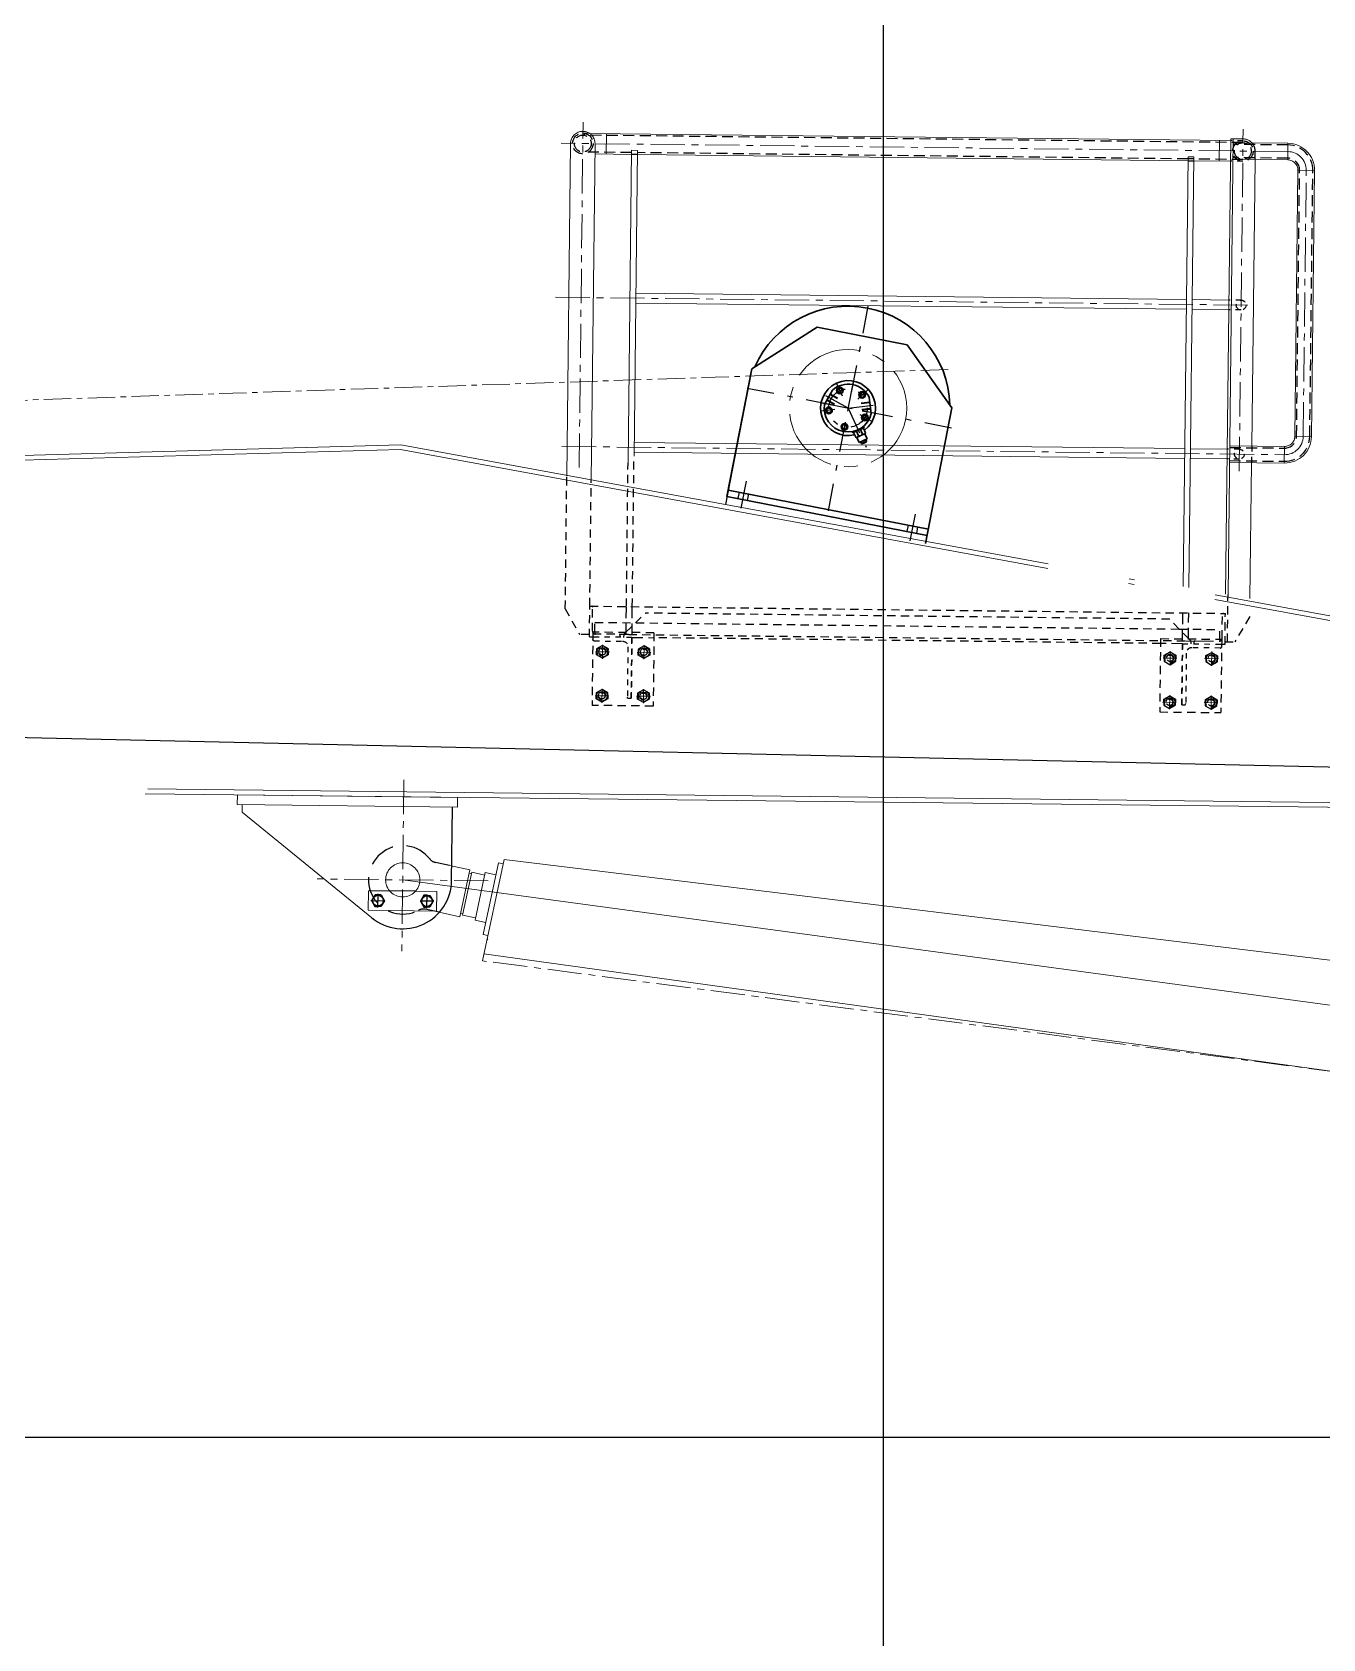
# Model space of a CAD drawing. Header units: millimetres. Extents: x -4 to 3776, y -4 to 4079.
# Drawn here: x 637.25 to 660.79, y 528.56 to 557.87 of the extents above; entities that cross this region are included whole.
import ezdxf
from ezdxf import colors
from ezdxf.entities.mleader import LeaderData, LeaderLine
from ezdxf.math import Vec2, Vec3

# ---------------------------------------------------------------- set-up
doc = ezdxf.new("R2010")
doc.units = ezdxf.units.MM
for name, pattern in [('ACAD_ISO04W100', [30, 24, -3, 0, -3]), ('CENTER', [2, 1.25, -0.25, 0.25, -0.25]), ('DASHDOT', [1, 0.5, -0.25, 0, -0.25]), ('DASHED', [0.75, 0.5, -0.25]), ('HIDDEN', [0.375, 0.25, -0.125])]:
    doc.linetypes.add(name, pattern=pattern)
for name, color, linetype in [('1轮廓实线层', 7, 'Continuous'), ('2细线层', 4, 'Continuous'), ('4虚线层', 6, 'DASHED'), ('BK_kedu', 255, 'Continuous'), ('CENTER', 1, 'DASHDOT'), ('DIM', 6, 'Continuous'), ('HIDDEN', 6, 'HIDDEN'), ('图框层', 7, 'Continuous')]:
    doc.layers.add(name, color=color, linetype=linetype)
for name, color, linetype, lineweight in [('3中心线层', 2, 'CENTER', 13), ('object', 7, 'Continuous', 35), ('刻度', 3, 'ACAD_ISO04W100', 13)]:
    doc.layers.add(name, color=color, linetype=linetype, lineweight=lineweight)
doc.layers.add('Sheet$GRID', color=254, linetype='Continuous', true_color=0xbebebe)
doc.styles.get("Standard").update_dxf_attribs({"font": 'arial.ttf'})

# ---------------------------------------------------------------- blocks, each defined once
blk = doc.blocks.new('A$C04DE7CD0')
at = {"layer": '4虚线层', "color": 3, "ltscale": 0.5}
for p, q in [((0, 125), (0, 0)), ((0, 0), (0, 125)), ((0, 125), (80, 125)), ((8, 106), (8, 2.7)), ((77.3, 117), (19, 117)), ((80, 125), (80, 119.7)), ((0, 0), (5.3, 0))]:
    blk.add_line(p, q, dxfattribs=at)
for centre, radius, start, end in [((19, 106), 11, 90, 180), ((77.3, 119.7), 2.67, 270, 0), ((5.3, 2.7), 2.67, 270, 0)]:
    blk.add_arc(centre, radius, start, end, dxfattribs=at)
blk = doc.blocks.new('xiang zuo qi zhong ji')
at = {"color": 7}
for p, q in [((-16.048, 35.333), (-15.979, 41.399)), ((-15.603, 35.254), (-15.533, 41.394)), ((-3.717, 41.482), (-3.94, 41.484)), ((-2.897, 41.401), (-2.901, 41.098)), ((-14.931, 35.573), (-14.866, 41.273)), ((-14.866, 41.273), (-14.759, 41.272)), ((-14.822, 35.696), (-14.759, 41.272)), ((-4.809, 33.317), (-4.719, 41.157)), ((-4.612, 41.156), (-4.719, 41.157)), ((-4.702, 33.298), (-4.612, 41.156)), ((-3.558, 35.871), (-3.498, 41.105)), ((-2.771, 36.058), (-2.716, 40.909)), ((-2.413, 40.905), (-2.716, 40.909)), ((-2.468, 36.055), (-2.413, 40.905)), ((-2.468, 36.055), (-2.771, 36.058)), ((-3.959, 35.885), (-2.96, 35.873)), ((-2.964, 35.57), (-2.96, 35.873)), ((-3.963, 35.581), (-2.964, 35.57)), ((-3.59, 33.098), (-3.561, 35.568)), ((0.259, 29.263), (-44.851, 29.778)), ((0.311, 29.351), (-44.85, 29.867)), ((-22.056, 29.339), (-22.054, 29.518)), ((-18.044, 29.293), (-22.056, 29.339)), ((-18.042, 29.472), (-22.054, 29.518)), ((-18.044, 29.293), (-18.042, 29.472)), ((-17.815, 28.15), (-18.188, 28.23)), ((-18, 27.296), (-17.815, 28.15)), ((-17.586, 26.491), (-17.193, 28.338)), ((-17.575, 26.972), (-17.296, 28.28)), ((-17.209, 28.261), (-17.296, 28.28)), ((-1.302, 26.399), (-17.193, 28.338)), ((-19.04, 27.967), (-0.545, 25.47)), ((-17.948, 27.321), (-17.779, 28.105)), ((-17.785, 28.079), (-17.828, 28.089)), ((-17.544, 28.055), (-17.779, 28.105)), ((-17.72, 27.23), (-17.535, 28.103)), ((-17.343, 28.062), (-17.535, 28.103)), ((-19.671, 27.413), (-19.667, 27.769)), ((-19.667, 27.769), (-19.278, 27.765)), ((-18.807, 27.759), (-18.418, 27.755)), ((-18.423, 27.398), (-18.418, 27.755)), ((-19.671, 27.413), (-18.423, 27.398)), ((-18, 27.296), (-18.373, 27.376)), ((-17.941, 27.35), (-17.985, 27.36)), ((-17.711, 27.274), (-17.947, 27.324)), ((-17.529, 27.19), (-17.72, 27.23)), ((-17.488, 26.953), (-17.575, 26.972)), ((-17.487, 26.871), (-17.501, 26.892)), ((-17.559, 26.62), (-1.894, 24.449))]:
    blk.add_line(p, q, dxfattribs=at)
at = {"color": 7, "linetype": 'Continuous'}
for p, q in [((-15.943, 41.398), (-15.943, 41.398)), ((-3.94, 41.449), (-15.633, 41.582)), ((-15.33, 41.204), (-15.326, 41.579)), ((-4.149, 41.077), (-4.145, 41.451)), ((-4.035, 33.178), (-3.94, 41.484)), ((-3.99, 33.17), (-3.895, 41.484)), ((-2.897, 41.401), (-3.896, 41.412)), ((-14.866, 41.199), (-15.535, 41.207)), ((-4.72, 41.083), (-14.759, 41.198)), ((-3.944, 41.074), (-4.613, 41.082)), ((-2.901, 41.098), (-3.899, 41.109)), ((-4.751, 38.373), (-14.79, 38.487)), ((-4.749, 38.551), (-14.788, 38.666)), ((-3.973, 38.542), (-4.642, 38.55)), ((-3.975, 38.364), (-4.644, 38.371)), ((-4.782, 35.653), (-14.821, 35.768)), ((-4.78, 35.832), (-14.819, 35.946)), ((-4.004, 35.823), (-4.673, 35.83)), ((-4.006, 35.644), (-4.675, 35.652))]:
    blk.add_line(p, q, dxfattribs=at)
at = {"color": 7, "lineweight": -3}
for p, q in [((-12.692, 37.193), (-13.155, 34.814)), ((-13.127, 34.958), (-9.477, 34.248))]:
    blk.add_line(p, q, dxfattribs=at)
at = {"color": 7, "ltscale": 0.5}
for p, q in [((-19.08, 35.814), (-44.791, 35.093)), ((-19.072, 35.904), (-44.79, 35.182)), ((-19.08, 35.814), (2.336, 31.875)), ((-19.072, 35.904), (2.824, 31.871)), ((-21.967, 29.338), (-21.969, 29.204)), ((-21.969, 29.204), (-19.604, 27.276))]:
    blk.add_line(p, q, dxfattribs=at)
at = {"color": 7}
blk.add_circle((-19.04, 27.967), 0.312, dxfattribs=at)
for centre, radius, start, end in [((-15.756, 41.396), 0.223, 359.3458, 179.3458), ((-3.719, 41.259), 0.223, 42.1895, 89.3458), ((-2.903, 40.911), 0.49, 359.3458, 89.3458), ((-2.903, 40.911), 0.187, 359.3458, 89.3458), ((-2.958, 36.06), 0.49, 269.3458, 359.3458), ((-2.958, 36.06), 0.187, 269.3458, 359.3458)]:
    blk.add_arc(centre, radius, start, end, dxfattribs=at)
at = {"layer": '1轮廓实线层', "color": 7, "lineweight": 25}
for p, q in [((-19.544, 27.697), (-19.607, 27.59)), ((-19.607, 27.59), (-19.547, 27.483)), ((-19.434, 27.695), (-19.544, 27.697)), ((-19.374, 27.588), (-19.437, 27.481)), ((-19.434, 27.695), (-19.374, 27.588)), ((-18.653, 27.686), (-18.716, 27.58)), ((-18.716, 27.58), (-18.655, 27.472)), ((-18.598, 27.686), (-18.653, 27.686)), ((-18.598, 27.686), (-18.543, 27.685)), ((-18.482, 27.577), (-18.545, 27.471)), ((-18.543, 27.685), (-18.482, 27.577)), ((-19.547, 27.483), (-19.492, 27.482)), ((-19.437, 27.481), (-19.492, 27.482)), ((-18.655, 27.472), (-18.6, 27.472)), ((-18.545, 27.471), (-18.6, 27.472))]:
    blk.add_line(p, q, dxfattribs=at)
for centre in [(-19.49, 27.589), (-18.599, 27.579)]:
    blk.add_circle(centre, 0.0963, dxfattribs=at)
at = {"layer": '2细线层', "color": 7}
for centre, start, end in [((-15.398, 32.127), 359.3458, 269.3458), ((-14.64, 32.119), 359.3458, 269.3458), ((-5.047, 32.009), 269.3458, 179.3458), ((-4.289, 32.001), 269.3458, 179.3458), ((-15.407, 31.325), 359.3458, 269.3458), ((-14.649, 31.316), 359.3458, 269.3458), ((-5.056, 31.207), 269.3458, 179.3458), ((-4.298, 31.198), 269.3458, 179.3458)]:
    blk.add_arc(centre, 0.0713, start, end, dxfattribs=at)
at = {"layer": '3中心线层', "color": 7, "ltscale": 0.5}
for p, q in [((-15.823, 35.486), (-15.751, 41.786)), ((-3.786, 35.42), (-3.715, 41.66)), ((-2.899, 41.25), (-16.15, 41.401)), ((-2.62, 36.057), (-2.564, 40.907)), ((-16.254, 38.593), (-3.595, 38.449)), ((-16.137, 35.872), (-2.962, 35.722)), ((-19.019, 29.789), (-19.055, 26.668)), ((-17.48, 27.949), (-20.601, 27.985)), ((-1.894, 24.449), (-17.586, 26.491))]:
    blk.add_line(p, q, dxfattribs=at)
at = {"layer": '3中心线层', "color": 7, "ltscale": 0.4}
blk.add_line((-9.093, 37.276), (-44.779, 36.092), dxfattribs=at)
at = {"layer": '3中心线层', "color": 7}
for p, q in [((-15.397, 32.256), (-15.4, 31.998)), ((-14.639, 32.248), (-14.642, 31.99)), ((-15.524, 32.129), (-15.272, 32.126)), ((-14.766, 32.12), (-14.515, 32.117)), ((-4.924, 32.008), (-5.176, 32.011)), ((-5.045, 32.14), (-5.048, 31.882)), ((-4.166, 31.999), (-4.418, 32.002)), ((-4.287, 32.131), (-4.29, 31.873)), ((-15.406, 31.454), (-15.409, 31.196)), ((-14.648, 31.445), (-14.651, 31.187)), ((-15.533, 31.326), (-15.282, 31.323)), ((-14.775, 31.318), (-14.524, 31.315)), ((-4.933, 31.205), (-5.185, 31.208)), ((-5.054, 31.337), (-5.057, 31.079)), ((-4.176, 31.197), (-4.427, 31.2)), ((-4.296, 31.329), (-4.299, 31.071))]:
    blk.add_line(p, q, dxfattribs=at)
at = {"layer": '3中心线层', "color": 7, "lineweight": 25, "ltscale": 0.2}
for p, q in [((-19.619, 27.59), (-19.361, 27.587)), ((-19.492, 27.463), (-19.489, 27.715)), ((-18.47, 27.577), (-18.728, 27.58)), ((-18.6, 27.453), (-18.597, 27.704))]:
    blk.add_line(p, q, dxfattribs=at)
at = {"layer": '3中心线层', "color": 7}
blk.add_circle((-10.919, 36.572), 1.07, dxfattribs=at)
at = {"layer": '3中心线层', "color": 7, "ltscale": 0.5}
for centre, start, end in [((-2.903, 40.911), 359.3458, 89.3458), ((-2.958, 36.06), 269.3458, 359.3458)]:
    blk.add_arc(centre, 0.339, start, end, dxfattribs=at)
at = {"layer": '4虚线层', "color": 7, "ltscale": 0.4}
for p, q in [((-15.633, 41.582), (-15.754, 41.584)), ((-3.718, 41.413), (-15.754, 41.55)), ((-2.898, 41.37), (-3.896, 41.381)), ((-14.866, 41.232), (-15.758, 41.243)), ((-14.759, 41.198), (-14.866, 41.199)), ((-4.72, 41.116), (-14.759, 41.231)), ((-3.721, 41.105), (-4.72, 41.116)), ((-4.72, 41.083), (-4.613, 41.082)), ((-2.9, 41.129), (-3.899, 41.141)), ((-3.498, 41.105), (-3.496, 41.256)), ((-2.74, 36.058), (-2.685, 40.908)), ((-2.499, 36.055), (-2.444, 40.905)), ((-3.959, 35.853), (-2.961, 35.842)), ((-3.962, 35.613), (-2.964, 35.601)), ((-14.966, 32.443), (-14.961, 32.952)), ((-14.859, 32.442), (-14.854, 32.95)), ((-4.82, 32.328), (-4.814, 32.836)), ((-4.713, 32.362), (-4.707, 32.835)), ((-14.86, 32.389), (-14.459, 32.384)), ((-4.821, 32.274), (-5.222, 32.279))]:
    blk.add_line(p, q, dxfattribs=at)
at = {"layer": '4虚线层', "color": 7, "ltscale": 0.2}
for p, q in [((-3.717, 41.446), (-3.94, 41.449)), ((-3.722, 41.072), (-3.944, 41.074)), ((-3.75, 38.54), (-3.973, 38.542)), ((-3.752, 38.361), (-3.975, 38.364)), ((-3.781, 35.82), (-4.004, 35.823)), ((-3.558, 35.88), (-3.561, 35.577)), ((-3.784, 35.642), (-4.006, 35.644))]:
    blk.add_line(p, q, dxfattribs=at)
at = {"layer": '4虚线层', "color": 7, "ltscale": 0.3}
for p, q in [((-14.961, 32.952), (-14.931, 35.573)), ((-14.854, 32.95), (-14.822, 35.696)), ((-16.076, 32.911), (-16.048, 35.333)), ((-15.629, 32.959), (-15.603, 35.254)), ((-4, 32.309), (-3.99, 33.17)), ((-16.076, 32.911), (-15.814, 32.444)), ((-15.636, 32.398), (-15.629, 32.959)), ((-15.629, 32.959), (-4.039, 32.827)), ((-15.581, 32.504), (-15.576, 32.941)), ((-14.975, 32.479), (-14.614, 32.832)), ((-5.056, 32.723), (-14.614, 32.832)), ((-4.045, 32.265), (-4.039, 32.827)), ((-15.537, 32.486), (-15.535, 32.664)), ((-15.535, 32.664), (-4.88, 32.542)), ((-4.704, 32.362), (-5.056, 32.723)), ((-4.88, 32.542), (-4.14, 32.534)), ((-4.142, 32.356), (-4.14, 32.534)), ((-4.097, 32.373), (-4.092, 32.81)), ((-3.593, 32.768), (-3.866, 32.308)), ((-15.635, 32.442), (-15.814, 32.444)), ((-15.636, 32.398), (-15.573, 32.397)), ((-15.572, 32.486), (-15.588, 31.149)), ((-14.458, 32.473), (-15.572, 32.486)), ((-15.537, 32.486), (-15.537, 32.451)), ((-14.922, 32.443), (-15.528, 32.45)), ((-15.397, 32.244), (-15.504, 32.184)), ((-15.29, 32.181), (-15.397, 32.244)), ((-14.922, 32.443), (-4.758, 32.327)), ((-14.639, 32.235), (-14.747, 32.175)), ((-14.533, 32.172), (-14.639, 32.235)), ((-14.458, 32.473), (-14.473, 31.136)), ((-5.222, 32.279), (-14.459, 32.384)), ((-5.221, 32.368), (-5.236, 31.03)), ((-5.221, 32.368), (-4.106, 32.355)), ((-4.142, 32.356), (-4.142, 32.321)), ((-4.106, 32.355), (-4.122, 31.018)), ((-4.107, 32.266), (-4.045, 32.265)), ((-4.044, 32.31), (-3.866, 32.308)), ((-15.506, 32.074), (-15.505, 32.129)), ((-15.399, 32.011), (-15.506, 32.074)), ((-15.504, 32.184), (-15.505, 32.129)), ((-15.292, 32.071), (-15.399, 32.011)), ((-15.291, 32.126), (-15.292, 32.071)), ((-15.291, 32.126), (-15.29, 32.181)), ((-14.748, 32.065), (-14.747, 32.12)), ((-14.642, 32.002), (-14.748, 32.065)), ((-14.747, 32.175), (-14.747, 32.12)), ((-14.534, 32.063), (-14.642, 32.002)), ((-14.533, 32.117), (-14.534, 32.063)), ((-14.533, 32.117), (-14.533, 32.172)), ((-5.154, 32.01), (-5.153, 32.065)), ((-5.154, 32.01), (-5.154, 31.955)), ((-5.154, 31.955), (-5.048, 31.892)), ((-5.153, 32.065), (-5.045, 32.126)), ((-5.048, 31.892), (-4.94, 31.953)), ((-5.045, 32.126), (-4.939, 32.063)), ((-4.939, 32.063), (-4.94, 32.008)), ((-4.94, 31.953), (-4.94, 32.008)), ((-4.396, 32.002), (-4.395, 32.057)), ((-4.396, 32.002), (-4.396, 31.947)), ((-4.396, 31.947), (-4.29, 31.884)), ((-4.395, 32.057), (-4.287, 32.117)), ((-4.29, 31.884), (-4.182, 31.944)), ((-4.287, 32.117), (-4.181, 32.054)), ((-4.181, 32.054), (-4.182, 31.999)), ((-4.182, 31.944), (-4.182, 31.999)), ((-15.406, 31.442), (-15.514, 31.381)), ((-15.514, 31.381), (-15.514, 31.326)), ((-15.3, 31.379), (-15.406, 31.442)), ((-15.3, 31.324), (-15.3, 31.379)), ((-14.648, 31.433), (-14.756, 31.372)), ((-14.756, 31.372), (-14.756, 31.317)), ((-14.542, 31.37), (-14.648, 31.433)), ((-14.542, 31.315), (-14.542, 31.37)), ((-14.473, 31.136), (-15.588, 31.149)), ((-15.515, 31.271), (-15.514, 31.326)), ((-15.409, 31.208), (-15.515, 31.271)), ((-15.301, 31.269), (-15.409, 31.208)), ((-15.3, 31.324), (-15.301, 31.269)), ((-14.757, 31.263), (-14.756, 31.317)), ((-14.651, 31.2), (-14.757, 31.263)), ((-14.543, 31.26), (-14.651, 31.2)), ((-14.542, 31.315), (-14.543, 31.26)), ((-5.163, 31.208), (-5.162, 31.263)), ((-5.163, 31.208), (-5.163, 31.153)), ((-5.163, 31.153), (-5.057, 31.09)), ((-5.162, 31.263), (-5.054, 31.323)), ((-5.057, 31.09), (-4.949, 31.151)), ((-5.054, 31.323), (-4.948, 31.26)), ((-4.948, 31.26), (-4.949, 31.206)), ((-4.949, 31.151), (-4.949, 31.206)), ((-4.405, 31.199), (-4.406, 31.144)), ((-4.406, 31.144), (-4.299, 31.081)), ((-4.405, 31.199), (-4.404, 31.254)), ((-4.404, 31.254), (-4.297, 31.315)), ((-4.299, 31.081), (-4.192, 31.142)), ((-4.297, 31.315), (-4.19, 31.252)), ((-4.192, 31.142), (-4.191, 31.197)), ((-4.19, 31.252), (-4.191, 31.197)), ((-5.236, 31.03), (-4.122, 31.018))]:
    blk.add_line(p, q, dxfattribs=at)
at = {"layer": '4虚线层', "color": 7}
for p, q in [((-15.074, 32.391), (-15.074, 32.427)), ((-15.011, 32.444), (-15.012, 32.39)), ((-15.011, 32.444), (-14.975, 32.479)), ((-4.758, 32.327), (-4.151, 32.32)), ((-4.668, 32.326), (-4.704, 32.362)), ((-4.668, 32.326), (-4.669, 32.272)), ((-4.607, 32.272), (-4.606, 32.307)), ((-18.188, 28.23), (-18.444, 28.286)), ((-18.807, 27.759), (-19.278, 27.765)), ((-18.373, 27.376), (-18.629, 27.432))]:
    blk.add_line(p, q, dxfattribs=at)
at = {"layer": '4虚线层', "color": 7, "ltscale": 0.4}
for centre, radius in [((-15.756, 41.396), 0.187), ((-15.756, 41.396), 0.154), ((-3.719, 41.259), 0.187), ((-3.719, 41.259), 0.154)]:
    blk.add_circle(centre, radius, dxfattribs=at)
at = {"layer": '4虚线层', "color": 7, "ltscale": 0.2}
for centre in [(-3.751, 38.45), (-3.782, 35.731)]:
    blk.add_circle(centre, 0.0892, dxfattribs=at)
at = {"layer": '4虚线层', "color": 7, "ltscale": 0.3}
for centre, radius in [((-15.398, 32.127), 0.0963), ((-15.398, 32.127), 0.058), ((-14.64, 32.119), 0.0963), ((-14.64, 32.119), 0.058), ((-5.047, 32.009), 0.0963), ((-5.047, 32.009), 0.058), ((-4.289, 32.001), 0.0963), ((-4.289, 32.001), 0.058), ((-15.407, 31.325), 0.0963), ((-15.407, 31.325), 0.058), ((-14.649, 31.316), 0.0963), ((-14.649, 31.316), 0.058), ((-5.056, 31.207), 0.0963), ((-5.056, 31.207), 0.058), ((-4.298, 31.198), 0.0963), ((-4.298, 31.198), 0.058)]:
    blk.add_circle(centre, radius, dxfattribs=at)
at = {"layer": '4虚线层', "color": 7, "ltscale": 0.4}
for centre, radius, start, end in [((-3.719, 41.259), 0.223, 359.3458, 42.1895), ((-2.903, 40.911), 0.459, 359.3458, 89.3458), ((-2.903, 40.911), 0.218, 359.3458, 89.3458), ((-2.958, 36.06), 0.459, 269.3458, 359.3458), ((-2.958, 36.06), 0.218, 269.3458, 359.3458)]:
    blk.add_arc(centre, radius, start, end, dxfattribs=at)
at = {"layer": '4虚线层', "color": 7, "ltscale": 0.3}
for centre, radius, start, end in [((-15.594, 32.941), 0.0178, 359.3458, 89.3458), ((-4.074, 32.81), 0.0178, 89.3458, 179.3458), ((-15.528, 32.503), 0.0535, 179.3458, 198.8171), ((-15.528, 32.503), 0.0535, 198.8171, 269.3458), ((-4.151, 32.373), 0.0535, 269.3458, 339.8746), ((-4.151, 32.373), 0.0535, 339.8746, 359.3458)]:
    blk.add_arc(centre, radius, start, end, dxfattribs=at)
at = {"layer": '4虚线层', "color": 7}
for centre, radius, start, end in [((-15.091, 32.427), 0.0178, 359.3458, 89.3458), ((-4.588, 32.307), 0.0178, 89.3458, 179.3458), ((-19.04, 27.967), 0.624, 37.8671, 297.7672), ((-18.407, 28.46), 0.178, 217.8671, 258.003), ((-18.667, 27.257), 0.178, 80.7152, 117.7672), ((-18.667, 27.257), 0.178, 77.8172, 80.7152)]:
    blk.add_arc(centre, radius, start, end, dxfattribs=at)
at = {"layer": 'CENTER', "color": 7}
for p, q in [((-10.557, 38.429), (-11.316, 34.534)), ((-9.031, 36.205), (-12.865, 36.951)), ((-11.021, 36.792), (-11.126, 37.016)), ((-10.826, 37.051), (-11.012, 36.093)), ((-11.398, 36.666), (-10.44, 36.479)), ((-10.919, 36.572), (-11.322, 36.796)), ((-10.742, 36.737), (-10.561, 36.906)), ((-11.159, 36.543), (-11.405, 36.513)), ((-10.919, 36.572), (-10.461, 36.628)), ((-10.919, 36.572), (-10.587, 35.86)), ((-10.707, 36.455), (-10.491, 36.335)), ((-12.779, 35.24), (-12.887, 34.686)), ((-9.694, 34.639), (-9.802, 34.085))]:
    blk.add_line(p, q, dxfattribs=at)
blk.add_circle((-10.919, 36.572), 0.351, dxfattribs=at)
at = {"layer": 'DIM', "color": 7}
for p, q in [((-10.659, 35.919), (-10.679, 35.961)), ((-10.586, 35.953), (-10.606, 35.995))]:
    blk.add_line(p, q, dxfattribs=at)
at = {"layer": 'HIDDEN', "color": 7}
for p, q in [((-11.169, 36.634), (-11.308, 36.712)), ((-11.162, 36.646), (-11.302, 36.723)), ((-11.11, 36.74), (-11.25, 36.817)), ((-11.104, 36.751), (-11.243, 36.829)), ((-10.68, 36.669), (-10.522, 36.688)), ((-10.679, 36.656), (-10.521, 36.675)), ((-10.666, 36.549), (-10.508, 36.569)), ((-10.664, 36.536), (-10.506, 36.555)), ((-12.907, 35.038), (-12.93, 34.92)), ((-12.737, 35.005), (-12.76, 34.887)), ((-9.822, 34.437), (-9.845, 34.319)), ((-9.651, 34.404), (-9.674, 34.286))]:
    blk.add_line(p, q, dxfattribs=at)
at = {"layer": 'object', "color": 7}
for p, q in [((-11.484, 38.045), (-12.673, 37.289)), ((-9.843, 37.725), (-11.484, 38.045)), ((-9.843, 37.725), (-9.024, 36.578)), ((-12.673, 37.289), (-13.127, 34.958)), ((-11.203, 36.901), (-11.348, 36.639)), ((-10.532, 36.771), (-10.496, 36.473)), ((-9.024, 36.578), (-9.506, 34.104)), ((-10.845, 36.144), (-10.833, 36.118)), ((-10.833, 36.118), (-10.73, 36.166)), ((-10.819, 36.124), (-10.78, 36.04)), ((-10.727, 36.064), (-10.766, 36.149)), ((-10.757, 36.035), (-10.685, 36.069)), ((-10.627, 36.214), (-10.73, 36.166)), ((-10.654, 36.098), (-10.693, 36.183)), ((-10.612, 36.103), (-10.685, 36.069)), ((-10.64, 36.208), (-10.601, 36.123)), ((-10.639, 36.24), (-10.627, 36.214)), ((-10.612, 36.104), (-10.601, 36.123)), ((-10.612, 36.104), (-10.569, 36.012)), ((-10.758, 36.037), (-10.783, 36.042)), ((-10.758, 36.037), (-10.715, 35.944)), ((-10.569, 36.012), (-10.715, 35.944)), ((-10.691, 35.956), (-10.677, 35.925)), ((-10.677, 35.925), (-10.628, 35.948)), ((-10.677, 35.925), (-10.659, 35.919)), ((-10.659, 35.919), (-10.622, 35.936)), ((-10.58, 35.971), (-10.628, 35.948)), ((-10.586, 35.953), (-10.622, 35.936)), ((-10.594, 36.001), (-10.58, 35.971)), ((-10.58, 35.971), (-10.586, 35.953)), ((-9.478, 34.248), (-13.127, 34.958)), ((-9.455, 34.366), (-13.104, 35.077))]:
    blk.add_line(p, q, dxfattribs=at)
for points in [[(-11.071, 36.844), (-11.109, 36.871), (-11.105, 36.917), (-11.063, 36.937), (-11.025, 36.91), (-11.029, 36.864)], [(-10.707, 36.801), (-10.694, 36.846), (-10.648, 36.856), (-10.617, 36.822), (-10.63, 36.778), (-10.676, 36.767)], [(-11.225, 36.512), (-11.262, 36.484), (-11.304, 36.502), (-11.31, 36.548), (-11.273, 36.576), (-11.23, 36.557)], [(-10.636, 36.442), (-10.589, 36.442), (-10.566, 36.403), (-10.588, 36.362), (-10.634, 36.361), (-10.658, 36.401)], [(-10.956, 36.263), (-10.941, 36.219), (-10.971, 36.184), (-11.016, 36.193), (-11.031, 36.237), (-11.001, 36.271)]]:
    blk.add_lwpolyline(points, close=True, dxfattribs=at)
for centre in [(-11.067, 36.891), (-10.662, 36.812), (-11.267, 36.53), (-10.612, 36.402), (-10.986, 36.228)]:
    blk.add_circle(centre, 0.0602, dxfattribs=at)
for centre, radius, start, end in [((-10.919, 36.572), 1.859, 1.7692, 156.1925), ((-10.919, 36.572), 0.502, 306.3229, 283.6387), ((-10.919, 36.572), 0.435, 27.1861, 130.7756), ((-10.919, 36.572), 0.435, 171.1861, 346.7756), ((-10.764, 36.075), 0.0387, 294.9808, 344.1152), ((-10.713, 36.13), 0.0669, 258.1109, 331.8507), ((-10.638, 36.134), 0.0387, 245.8465, 294.9808)]:
    blk.add_arc(centre, radius, start, end, dxfattribs=at)
at = {"layer": '图框层', "color": 7, "lineweight": -3}
blk.add_line((-18.149, 27.957), (-18.133, 29.294), dxfattribs=at)
at = {"layer": '图框层', "color": 7}
blk.add_arc((-18.041, 29.561), 0.0892, 269.3458, 271.933, dxfattribs=at)
at = {"layer": '图框层', "color": 7, "lineweight": -3}
blk.add_arc((-19.04, 27.967), 0.892, 230.809, 359.3458, dxfattribs=at)
at = {"color": 7, "xscale": 0.00891652810529693, "yscale": 0.00891652810529693, "zscale": 0.00891652810529693, "rotation": 359.3458470059221}
blk.add_blockref('A$C04DE7CD0', (-4.833, 31.16), dxfattribs=at)
at = {"layer": '4虚线层', "color": 7, "ltscale": 0.3, "extrusion": (0, 0, -1), "xscale": 0.00891652810529693, "yscale": 0.00891652810529693, "zscale": -0.008916528105296933, "rotation": 0.6541529940778459}
blk.add_blockref('A$C04DE7CD0', (14.873, 31.274), dxfattribs=at)

msp = doc.modelspace()

# ---------------------------------------------------------------- linework, layer by layer
at = {"color": 4, "lineweight": 25}
msp.add_line((303.447, 552.51), (696.278, 543.67), dxfattribs=at)
at = {"layer": 'Sheet$GRID'}
for points in [[(652.77, 608.276), (652.77, 0.013)], [(0.007, 532.243), (870.358, 532.243)]]:
    msp.add_lwpolyline(points, dxfattribs=at)

# ---------------------------------------------------------------- block references
at = {"layer": '刻度', "color": 4, "lineweight": 25}
msp.add_blockref('xiang zuo qi zhong ji', (663.049, 514.439), dxfattribs=at)

# ---------------------------------------------------------------- leaders
at = {"layer": 'BK_kedu'}
ml = msp.add_multileader_mtext('Standard', dxfattribs=at)
ml.set_content('', color=256)
ml.set_leader_properties()
ml.build(insert=Vec2(0, 0))
ml.multileader.update_dxf_attribs({"text_right_attachment_type": 6, "dogleg_length": 0.36, "arrow_head_size": 0.18})
ctx = ml.context
ctx.base_point, ctx.char_height, ctx.arrow_head_size, ctx.landing_gap_size, ctx.plane_origin = Vec3(3775.999, 4079.328), 0.18, 0.18, 0.09, Vec3(3774.639, 4079.328)
ctx.right_attachment = 6
notes = []
notes.append((ctx, [(0, (0, 0, 0), (0, 0), (1, 0), 1, [])]))
ctx.mtext.insert, ctx.mtext.flow_direction = Vec3(3776.089, 4079.418), 5
for ctx, leaders in notes:
    for number, flags, end, landing, length, lines in leaders:
        leader = LeaderData()
        leader.index, (leader.has_last_leader_line, leader.has_dogleg_vector, leader.attachment_direction) = number, flags
        leader.last_leader_point, leader.dogleg_vector, leader.dogleg_length = Vec3(end), Vec3(landing), length
        for number, points, colour, breaks in lines:
            line = LeaderLine()
            line.index, line.vertices, line.color, line.breaks = number, Vec3.list(points), colors.encode_raw_color(colour), breaks
            leader.lines.append(line)
        ctx.leaders.append(leader)

doc.saveas('drawing.dxf')
